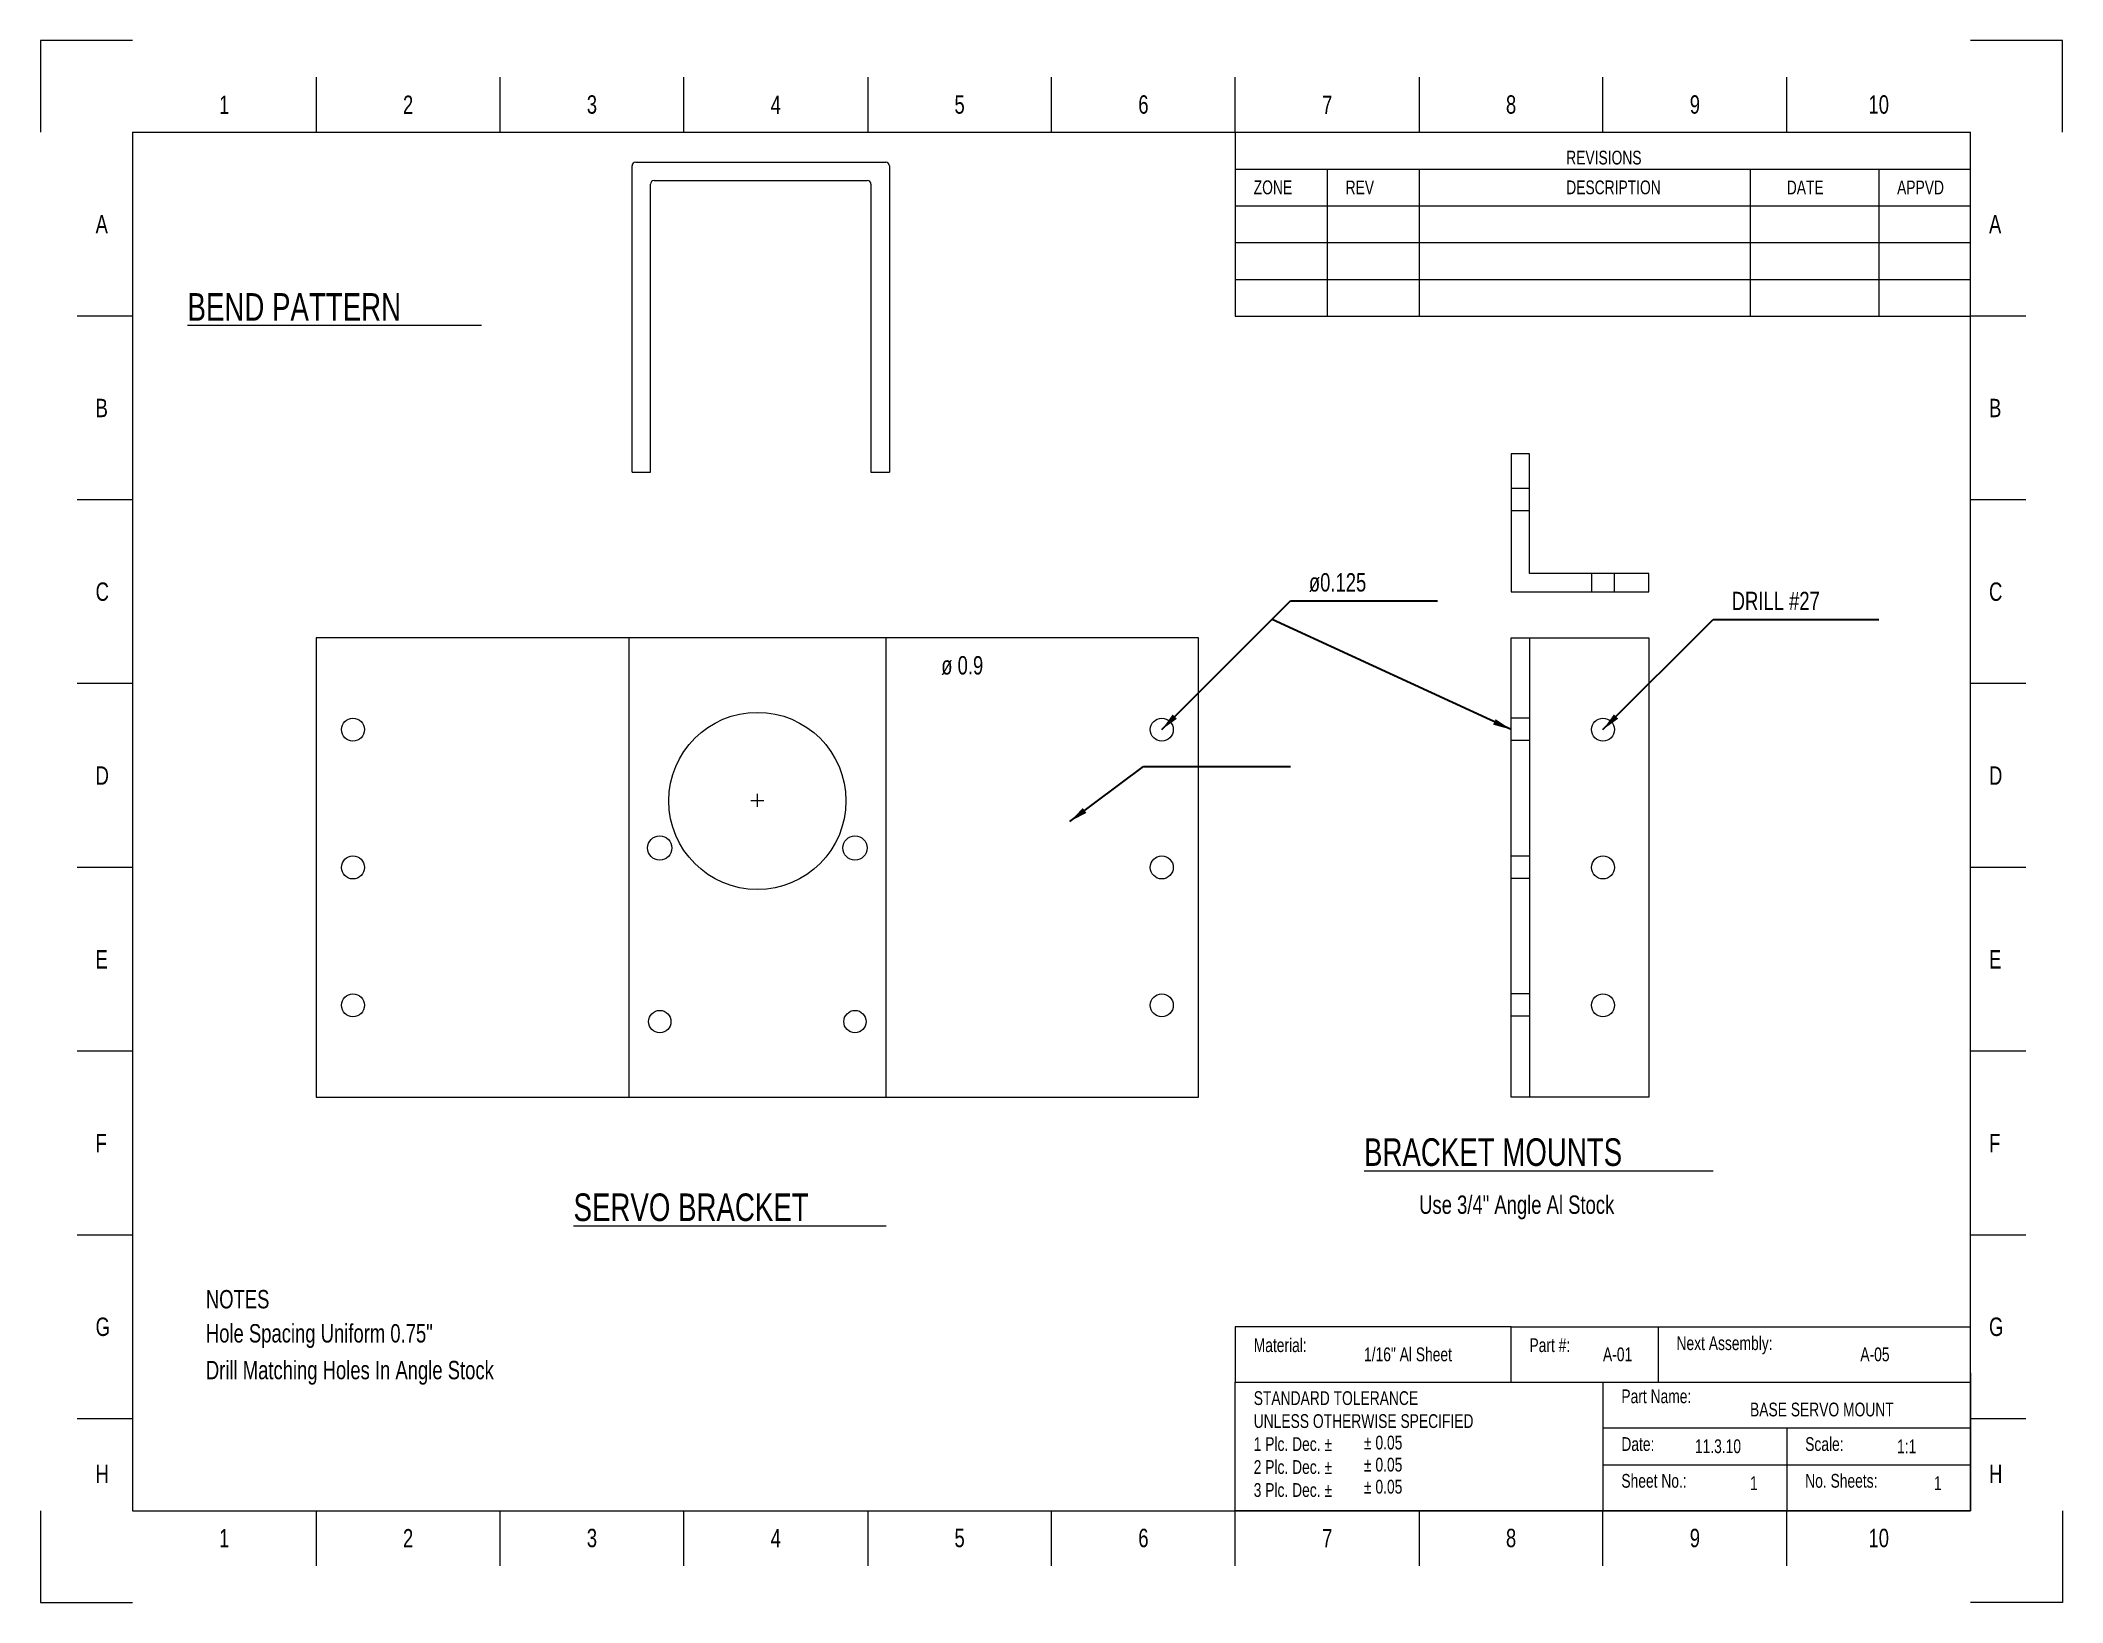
# Model space of a CAD drawing. Header units: inches. Extents: x -5.5 to 5.5, y -4.2 to 4.2.
import ezdxf

# ---------------------------------------------------------------- set-up
doc = ezdxf.new("R2010")
doc.units = ezdxf.units.IN
doc.linetypes.add('DASHED2', pattern=[9.525, 6.35, -3.175])
doc.layers.get('0').update_dxf_attribs({"linetype": 'CONTINUOUS', "lineweight": 0})
doc.layers.add('Dimensions', color=7, linetype='CONTINUOUS', lineweight=18)
doc.layers.add('New_Brackets', color=7, linetype='CONTINUOUS', lineweight=0)
doc.styles.get("Standard").update_dxf_attribs({"font": 'txt', "width": 0.75})
doc.dimstyles.get("Standard").update_dxf_attribs({"dimtxt": 0.1, "dimasz": 0.1, "dimexe": 0.05, "dimexo": 0.025, "dimgap": 0.025, "dimtad": 1, "dimtxsty": 'Standard', "dimcen": 2.5, "dimadec": 0, "dimazin": 0, "dimtfac": 1, "dimtmove": 0, "dimatfit": 3, "dimfxl": 1, "dimarcsym": 0})

# ---------------------------------------------------------------- blocks, each defined once
blk = doc.blocks.new('letter_border-0')
for p, q in [((0.5, 8.5), (0, 8.5)), ((0, 8.5), (0, 8)), ((11, 8.5), (10.5, 8.5)), ((11, 8), (11, 8.5)), ((0, 0.5), (0, 0)), ((11, 0.5), (11, 0)), ((0, 0), (0.5, 0)), ((11, 0), (10.5, 0))]:
    blk.add_line(p, q)
at = {"color": 0, "linetype": 'CONTINUOUS', "lineweight": -2}
for p, q in [((1.5, 8.3), (1.5, 8)), ((2.5, 8), (2.5, 8.3)), ((3.5, 8), (3.5, 8.3)), ((4.5, 8.3), (4.5, 8)), ((5.5, 8), (5.5, 8.3)), ((6.5, 8), (6.5, 8.3)), ((7.5, 8.3), (7.5, 8)), ((8.5, 8), (8.5, 8.3)), ((9.5, 8), (9.5, 8.3)), ((0.5, 8), (10.5, 8)), ((0.5, 8), (0.5, 0.5)), ((6.5, 8), (6.5, 7.7)), ((10.5, 0.5), (10.5, 8)), ((6.5, 7.8), (10.5, 7.8)), ((6.5, 7.7), (6.5, 7)), ((7, 7.8), (7, 7)), ((7.5, 7.8), (7.5, 7)), ((9.3, 7.8), (9.3, 7)), ((10, 7.8), (10, 7)), ((6.5, 7.6), (10.5, 7.6)), ((6.5, 7.4), (10.5, 7.4)), ((6.5, 7.2), (10.5, 7.2)), ((0.5, 7), (0.2, 7)), ((6.5, 7), (10.5, 7)), ((10.8, 7), (10.5, 7)), ((0.5, 6), (0.2, 6)), ((10.8, 6), (10.5, 6)), ((0.5, 5), (0.2, 5)), ((10.8, 5), (10.5, 5)), ((0.5, 4), (0.2, 4)), ((10.8, 4), (10.5, 4)), ((0.5, 3), (0.2, 3)), ((10.8, 3), (10.5, 3)), ((0.5, 2), (0.2, 2)), ((10.8, 2), (10.5, 2)), ((8, 1.5), (6.5, 1.5)), ((6.5, 1.5), (6.5, 1.2)), ((8, 1.2), (8, 1.5)), ((8, 1.5), (8.8, 1.5)), ((8.8, 1.5), (10.5, 1.5)), ((8.8, 1.5), (8.8, 1.2)), ((10.5, 1.25), (10.5, 0.5)), ((6.5, 0.5), (6.5, 1.2)), ((6.5, 1.2), (8.5, 1.2)), ((8.5, 1.2), (8.5, 0.5)), ((8.5, 1.2), (10.5, 1.2)), ((0.5, 1), (0.2, 1)), ((10.8, 1), (10.5, 1)), ((8.5, 0.95), (10.5, 0.95)), ((9.5, 0.95), (9.5, 0.5)), ((8.5, 0.75), (10.5, 0.75)), ((0.5, 0.5), (10.5, 0.5)), ((1.5, 0.5), (1.5, 0.2)), ((2.5, 0.2), (2.5, 0.5)), ((3.5, 0.2), (3.5, 0.5)), ((4.5, 0.5), (4.5, 0.2)), ((5.5, 0.2), (5.5, 0.5)), ((6.5, 0.2), (6.5, 0.5)), ((8.5, 0.5), (6.5, 0.5)), ((7.5, 0.5), (7.5, 0.2)), ((8.5, 0.2), (8.5, 0.5)), ((10.5, 0.5), (8.5, 0.5)), ((9.5, 0.2), (9.5, 0.5))]:
    blk.add_line(p, q, dxfattribs=at)
for s, insert, char_height, width, attachment_point in [('1', (1, 8.1), 0.1, 100, 8), ('2', (2, 8.1), 0.1, 100, 8), ('3', (3, 8.1), 0.1, 100, 8), ('4', (4, 8.1), 0.1, 100, 8), ('5', (5, 8.1), 0.1, 100, 8), ('6', (6, 8.1), 0.1, 100, 8), ('7', (7, 8.1), 0.1, 100, 8), ('8', (8, 8.1), 0.1, 100, 8), ('9', (9, 8.1), 0.1, 100, 8), ('10', (10, 8.1), 0.1, 100, 8), ('REVISIONS', (8.3, 7.9), 0.075, 100, 1), ('ZONE', (6.6, 7.7), 0.075, 100, 4), ('REV', (7.1, 7.7), 0.075, 100, 4), ('DESCRIPTION', (8.3, 7.7), 0.075, 100, 4), ('DATE', (9.5, 7.7), 0.075, 100, 4), ('APPVD', (10.1, 7.7), 0.075, 100, 4), ('A', (0.3, 7.5), 0.1, 100, 4), ('A', (10.6, 7.5), 0.1, 100, 4), ('B', (0.3, 6.5), 0.1, 100, 4), ('B', (10.6, 6.5), 0.1, 100, 4), ('C', (0.3, 5.5), 0.1, 100, 4), ('C', (10.6, 5.5), 0.1, 100, 4), ('D', (0.3, 4.5), 0.1, 100, 4), ('D', (10.6, 4.5), 0.1, 100, 4), ('E', (0.3, 3.5), 0.1, 100, 4), ('E', (10.6, 3.5), 0.1, 100, 4), ('F', (0.3, 2.5), 0.1, 100, 4), ('F', (10.6, 2.5), 0.1, 100, 4), ('G', (0.3, 1.5), 0.1, 100, 4), ('G', (10.6, 1.5), 0.1, 100, 4), ('Material:', (6.6, 1.4), 0.075, 100, 4), ('Part\\~#:', (8.1, 1.4), 0.075, 100, 4), ('Next\\~Assembly:', (8.9, 1.4), 0.075, 100, 4), ('STANDARD\\~TOLERANCE\\PUNLESS\\~OTHERWISE\\~SPECIFIED\\P1\\~Plc.\\~Dec.\\~%%p\\~\\P2\\~Plc.\\~Dec.\\~%%p\\~\\P3\\~Plc.\\~Dec.\\~%%p', (6.6, 1.15), 0.075, 50, 1), ('Part\\~Name:', (8.6, 1.16), 0.075, 50, 1), ('Date:', (8.6, 0.9), 0.075, 50, 1), ('Scale:', (9.6, 0.9), 0.075, 50, 1), ('H', (0.3, 0.7), 0.1, 100, 4), ('Sheet\\~No.:', (8.6, 0.7), 0.075, 50, 1), ('No.\\~Sheets:', (9.6, 0.7), 0.075, 50, 1), ('H', (10.6, 0.7), 0.1, 100, 4), ('1', (1, 0.3), 0.1, 100, 8), ('2', (2, 0.3), 0.1, 100, 8), ('3', (3, 0.3), 0.1, 100, 8), ('4', (4, 0.3), 0.1, 100, 8), ('5', (5, 0.3), 0.1, 100, 8), ('6', (6, 0.3), 0.1, 100, 8), ('7', (7, 0.3), 0.1, 100, 8), ('8', (8, 0.3), 0.1, 100, 8), ('9', (9, 0.3), 0.1, 100, 8), ('10', (10, 0.3), 0.1, 100, 8)]:
    blk.add_mtext(s, dxfattribs=dict(at, insert=insert, char_height=char_height, width=width, attachment_point=attachment_point))

msp = doc.modelspace()

# ---------------------------------------------------------------- linework, layer by layer
at = {"lineweight": 18}
for p, q in [((-2.282, 1.9), (-2.282, 3.568)), ((-2.262, 3.588), (-0.902, 3.588)), ((-0.882, 3.568), (-0.882, 1.9)), ((-2.182, 1.9), (-2.182, 3.468)), ((-2.162, 3.488), (-1.002, 3.488)), ((-0.982, 3.468), (-0.982, 1.9)), ((0.8, 1), (-4, 1)), ((-1.635, 0.115), (-1.565, 0.115)), ((-1.6, 0.112), (-1.6, 0.15)), ((-1.6, 0.08), (-1.6, 0.115)), ((-4, -1.5), (0.8, -1.5))]:
    msp.add_line(p, q, dxfattribs=at)
at = {"linetype": 'CONTINUOUS', "lineweight": 18}
for p, q in [((-4, 1), (-4, -1.5)), ((0.8, -1.5), (0.8, 1))]:
    msp.add_line(p, q, dxfattribs=at)
at = {"linetype": 'DASHED2', "lineweight": 18}
for p, q in [((-2.3, 1), (-2.3, -1.5)), ((-0.9, -1.5), (-0.9, 1))]:
    msp.add_line(p, q, dxfattribs=at)
at = {"lineweight": 18}
for centre, start, end in [((-2.262, 3.568), 90, 180), ((-0.902, 3.568), 0, 90), ((-2.162, 3.468), 90, 180), ((-1.002, 3.468), 0, 90)]:
    msp.add_arc(centre, 0.02, start, end, dxfattribs=at)
at = {"layer": 'Dimensions'}
for p, q in [((-4.7, 2.7), (-3.1, 2.7)), ((2.5, 2), (2.5, 1.25)), ((2.6, 2), (2.5, 2)), ((2.6, 1.35), (2.6, 2)), ((-2.282, 1.9), (-2.182, 1.9)), ((-0.982, 1.9), (-0.882, 1.9)), ((3.25, 1.35), (2.6, 1.35)), ((3.25, 1.25), (3.25, 1.35)), ((2.5, 1.25), (3.25, 1.25)), ((2.5, 1), (3.25, 1)), ((2.5, -1.5), (2.5, 1)), ((2.5, 1), (2.6, 1)), ((2.5, -1.5), (2.5, 1)), ((2.6, 1), (2.6, -1.5)), ((3.25, 1), (3.25, -1.5)), ((3.25, -1.5), (2.5, -1.5)), ((2.6, -1.5), (2.5, -1.5)), ((1.7, -1.9), (3.6, -1.9)), ((-2.6, -2.2), (-0.9, -2.2))]:
    msp.add_line(p, q, dxfattribs=at)
at = {"layer": 'Dimensions', "linetype": 'DASHED2'}
for p, q in [((2.6, 1.812), (2.5, 1.812)), ((2.6, 1.69), (2.5, 1.69)), ((2.94, 1.25), (2.94, 1.35)), ((3.062, 1.25), (3.062, 1.35)), ((2.6, 0.562), (2.5, 0.562)), ((2.6, 0.44), (2.5, 0.44)), ((2.6, -0.188), (2.5, -0.188)), ((2.6, -0.31), (2.5, -0.31)), ((2.6, -0.938), (2.5, -0.938)), ((2.6, -1.06), (2.5, -1.06))]:
    msp.add_line(p, q, dxfattribs=at)
at = {"layer": 'Dimensions'}
for centre in [(-3.8, 0.5), (0.6, 0.5), (3, 0.5), (-3.8, -0.25), (0.6, -0.25), (3, -0.25), (-3.8, -1), (0.6, -1), (3, -1)]:
    msp.add_circle(centre, 0.0625, dxfattribs=at)
at = {"layer": 'New_Brackets', "linetype": 'CONTINUOUS', "lineweight": 18}
for centre, radius in [((-1.6, 0.112), 0.482), ((-2.131, -0.144), 0.066), ((-1.069, -0.144), 0.066), ((-2.131, -1.089), 0.061), ((-1.069, -1.089), 0.061)]:
    msp.add_circle(centre, radius, dxfattribs=at)

# ---------------------------------------------------------------- block references
at = {"layer": 'Dimensions'}
msp.add_blockref('letter_border-0', (-5.5, -4.25), dxfattribs=at)

# ---------------------------------------------------------------- texts
at = {"lineweight": 18, "insert": (-0.6, 0.9), "char_height": 0.1, "width": 100, "attachment_point": 1}
msp.add_mtext('ø\\~0.9', dxfattribs=at)
at = {"layer": 'Dimensions', "width": 100, "attachment_point": 4}
for s, insert, char_height in [('BEND\\~PATTERN', (-4.7, 2.8), 0.15), ('ø0.125', (1.4, 1.3), 0.1), ('DRILL\\~#27', (3.7, 1.2), 0.1), ('BRACKET\\~MOUNTS', (1.7, -1.8), 0.15), ('SERVO\\~BRACKET', (-2.6, -2.1), 0.15), ('Use\\~3/4"\\~Angle\\~Al\\~Stock', (2, -2.1), 0.1), ('NOTES', (-4.6, -2.6), 0.1), ('Hole\\~Spacing\\~Uniform\\~0.75"', (-4.6, -2.8), 0.1), ('1/16"\\~Al\\~Sheet', (1.7, -2.9), 0.075), ('Drill\\~Matching\\~Holes\\~In\\~Angle\\~Stock', (-4.6, -3), 0.1), ('A-01', (3, -2.9), 0.075), ('A-05', (4.4, -2.9), 0.075), ('BASE\\~SERVO\\~MOUNT', (3.8, -3.2), 0.075), ('%%p\\~0.05', (1.7, -3.38), 0.075), ('11.3.10', (3.5, -3.4), 0.075), ('1:1', (4.6, -3.4), 0.075), ('%%p\\~0.05', (1.7, -3.5), 0.075), ('%%p\\~0.05', (1.7, -3.62), 0.075), ('1', (3.8, -3.6), 0.075), ('1', (4.8, -3.6), 0.075)]:
    msp.add_mtext(s, dxfattribs=dict(at, insert=insert, char_height=char_height))

# ---------------------------------------------------------------- leaders
at = {"lineweight": 18}
msp.add_leader([(0.1, 0), (0.5, 0.3), (1.3, 0.3)], dimstyle='Standard', dxfattribs=at)
at = {"layer": 'Dimensions'}
for points in [[(0.6, 0.5), (1.3, 1.2), (2.1, 1.2)], [(2.5, 0.5), (1.2, 1.1)], [(3, 0.5), (3.6, 1.1), (4.5, 1.1)]]:
    msp.add_leader(points, dimstyle='Standard', dxfattribs=at)

doc.saveas('drawing.dxf')
